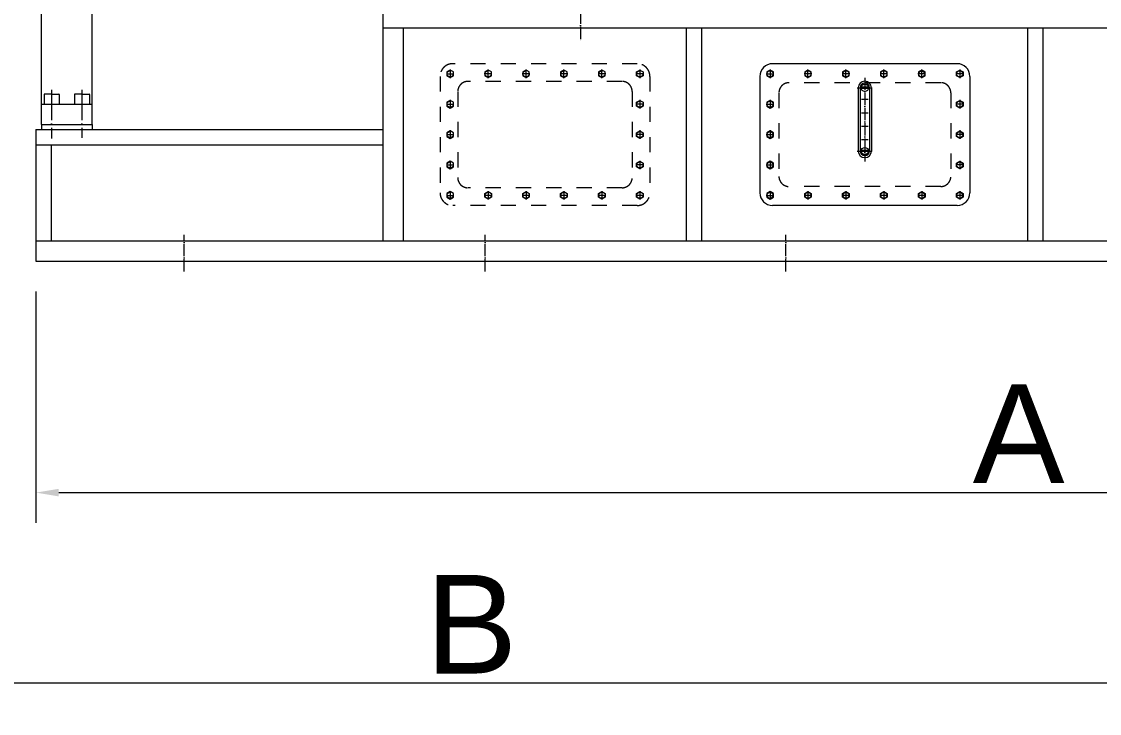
# Model space of a CAD drawing. Header units: millimetres. Extents: x 907 to 806139, y 2004 to 615514.
# Drawn here: x 630865 to 684997, y 248712 to 283430 of the extents above; entities that cross this region are included whole.
import ezdxf

# ---------------------------------------------------------------- set-up
doc = ezdxf.new("R2010")
doc.units = ezdxf.units.MM
doc.header["$LTSCALE"] = 25.4
doc.linetypes.add('ACAD_ISO04W100', pattern=[30, 24, -3, 0, -3])
doc.linetypes.add('EB_DASH', pattern=[6, 3, -3])
doc.layers.get('Defpoints').update_dxf_attribs({"lineweight": 5})
doc.styles.add('Roman', font='arial.ttf')
doc.styles.get("Standard").update_dxf_attribs({"font": 'arial.ttf'})
doc.dimstyles.new('ISO-25', dxfattribs={"dimscale": 30, "dimtxt": 38.1, "dimasz": 38.1, "dimexe": 50.8, "dimexo": 50.8, "dimgap": 15.875, "dimtad": 1, "dimtih": 1, "dimtoh": 1, "dimdec": 1, "dimlfac": 0.03937, "dimdsep": 46, "dimtxsty": 'Standard', "dimcen": 63.5, "dimclrd": 7, "dimclre": 7, "dimclrt": 7, "dimadec": 0, "dimazin": 0, "dimtfac": 1, "dimtdec": 1, "dimtmove": 0, "dimatfit": 3, "dimfxl": 25.4, "dimlwd": 5, "dimlwe": 5, "dimarcsym": 0})

# ---------------------------------------------------------------- blocks, each defined once
blk = doc.blocks.new('*D149')
at = {"color": 7, "linetype": 'Continuous', "lineweight": 5, "transparency": 16777216}
for p, q in [((631586, 269884), (631586, 258269)), ((730296, 269884), (730296, 258269)), ((632729, 259793), (729153, 259793))]:
    blk.add_line(p, q, dxfattribs=at)
at = {"color": 7, "transparency": 16777216}
for points in [[(632729, 259983), (632729, 259602), (631586, 259793)], [(729153, 259983), (729153, 259602), (730296, 259793)]]:
    blk.add_solid(points, dxfattribs=at)
at = {"layer": 'Defpoints', "color": 0, "transparency": 16777216}
for p in [(631586, 271408), (730296, 271408), (730296, 259793)]:
    blk.add_point(p, dxfattribs=at)
at = {"color": 7, "lineweight": 5, "transparency": 16777216, "insert": (680941, 262746), "char_height": 4953, "attachment_point": 5, "style": 'Roman'}
blk.add_mtext('A', dxfattribs=at)
blk = doc.blocks.new('*D153')
at = {"color": 7, "linetype": 'Continuous', "lineweight": 5, "transparency": 16777216}
for p, q in [((740075, 288553), (740075, 248712)), ((566828, 279642), (566828, 248712)), ((738932, 250236), (567971, 250236))]:
    blk.add_line(p, q, dxfattribs=at)
at = {"color": 7, "transparency": 16777216}
for points in [[(567971, 250426), (567971, 250045), (566828, 250236)], [(738932, 250426), (738932, 250045), (740075, 250236)]]:
    blk.add_solid(points, dxfattribs=at)
at = {"layer": 'Defpoints', "color": 0, "transparency": 16777216}
for p in [(740075, 290077), (566828, 281166), (566828, 250236)]:
    blk.add_point(p, dxfattribs=at)
at = {"color": 7, "lineweight": 5, "transparency": 16777216, "insert": (653452, 253189), "char_height": 4953, "attachment_point": 5, "style": 'Roman'}
blk.add_mtext('B', dxfattribs=at)

msp = doc.modelspace()

# ---------------------------------------------------------------- linework, layer by layer
at = {"color": 7, "lineweight": 5}
for p, q in [((631865.99, 278266.06), (631865.99, 290690.2)), ((634405.99, 278266.06), (634405.99, 290690.2)), ((649022.73, 272424.06), (649022.73, 284108.06)), ((730296.32, 283092.06), (649022.73, 283092.06)), ((650038.73, 272424.06), (650038.73, 283092.06)), ((664264.66, 272424.06), (664264.66, 283092.06)), ((665026.66, 272424.06), (665026.66, 283092.06)), ((681408.94, 272424.06), (681408.94, 283092.06)), ((682170.94, 272424.06), (682170.94, 283092.06)), ((677853.3, 281314.06), (668582.3, 281314.06)), ((667947.3, 280679.06), (667947.3, 274837.06)), ((678488.3, 280679.06), (678488.3, 274837.06)), ((672887.6, 280107.44), (672887.6, 276932.44)), ((672987.31, 280107.44), (672987.31, 276932.44)), ((673399.28, 280137.61), (673036.31, 280137.61)), ((673399.28, 280077.27), (673036.31, 280077.27)), ((673448.28, 280107.44), (673448.28, 276932.44)), ((673548, 280107.44), (673548, 276932.44)), ((631992.99, 279764.66), (631992.99, 279282.06)), ((632373.99, 279790.06), (632018.39, 279790.06)), ((632373.99, 279790.06), (632729.59, 279790.06)), ((632754.99, 279764.66), (632754.99, 279282.06)), ((633516.99, 279764.66), (633516.99, 279282.06)), ((633897.99, 279790.06), (633542.39, 279790.06)), ((633897.99, 279790.06), (634253.59, 279790.06)), ((634278.99, 279764.66), (634278.99, 279282.06)), ((673055.86, 279535.94), (673379.74, 279535.94)), ((631865.99, 279282.06), (634405.99, 279282.06)), ((673055.86, 278858.61), (673379.74, 278858.61)), ((631865.99, 278266.06), (634405.99, 278266.06)), ((631865.99, 278266.06), (631865.99, 278012.06)), ((634405.99, 278266.06), (634405.99, 278012.06)), ((631585.63, 278012.06), (649022.73, 278012.06)), ((631585.63, 278012.06), (631585.63, 271408.06)), ((673055.86, 278181.27), (673379.74, 278181.27)), ((631585.63, 277250.06), (649022.73, 277250.06)), ((632347.63, 277250.06), (632347.63, 272424.06)), ((673055.86, 277503.94), (673379.74, 277503.94)), ((673399.28, 276962.61), (673036.31, 276962.61)), ((673399.28, 276902.27), (673036.31, 276902.27)), ((677853.3, 274202.06), (668582.3, 274202.06)), ((631585.63, 272424.06), (730296.32, 272424.06)), ((631585.63, 271408.06), (730296.32, 271408.06))]:
    msp.add_line(p, q, dxfattribs=at)
at = {"color": 7, "linetype": 'ACAD_ISO04W100', "lineweight": 5}
for p, q in [((658942.39, 285445.77), (658942.39, 282433.49)), ((668455.3, 281021.42), (668455.3, 280593.83)), ((670360.3, 280592.26), (670360.3, 281019.85)), ((672265.3, 280592.26), (672265.3, 281019.85)), ((674170.3, 280592.26), (674170.3, 281019.85)), ((676075.3, 280590.69), (676075.3, 281018.28)), ((676075.3, 280661.21), (676075.3, 280950.9)), ((677980.3, 281021.42), (677980.3, 280593.83)), ((668264.8, 280806.06), (668645.8, 280806.06)), ((670550.8, 280807.63), (670169.8, 280807.63)), ((672455.8, 280807.63), (672074.8, 280807.63)), ((673217.8, 280612.63), (673217.8, 276406.78)), ((674360.8, 280807.63), (673979.8, 280807.63)), ((676265.8, 280806.06), (675884.8, 280806.06)), ((676220.14, 280806.06), (675930.45, 280806.06)), ((678170.8, 280806.06), (677789.8, 280806.06)), ((672834.97, 280107.44), (673597.94, 280107.44)), ((668455.3, 279497.42), (668455.3, 279069.83)), ((668455.3, 279426.9), (668455.3, 279137.21)), ((677980.3, 279497.42), (677980.3, 279069.83)), ((677980.3, 279426.9), (677980.3, 279137.21)), ((668264.8, 279282.06), (668645.8, 279282.06)), ((668310.45, 279282.06), (668600.14, 279282.06)), ((678170.8, 279282.06), (677789.8, 279282.06)), ((678125.14, 279282.06), (677835.45, 279282.06)), ((668264.8, 277758.06), (668645.8, 277758.06)), ((668310.45, 277758.06), (668600.14, 277758.06)), ((668455.3, 277973.42), (668455.3, 277545.83)), ((668455.3, 277902.9), (668455.3, 277613.21)), ((678170.8, 277758.06), (677789.8, 277758.06)), ((678125.14, 277758.06), (677835.45, 277758.06)), ((677980.3, 277973.42), (677980.3, 277545.83)), ((677980.3, 277902.9), (677980.3, 277613.21)), ((672834.97, 276932.44), (673597.94, 276932.44)), ((668264.8, 276234.06), (668645.8, 276234.06)), ((668310.45, 276234.06), (668600.14, 276234.06)), ((668455.3, 276449.42), (668455.3, 276021.83)), ((668455.3, 276378.9), (668455.3, 276089.21)), ((678170.8, 276234.06), (677789.8, 276234.06)), ((678125.14, 276234.06), (677835.45, 276234.06)), ((677980.3, 276449.42), (677980.3, 276021.83)), ((677980.3, 276378.9), (677980.3, 276089.21)), ((668264.8, 274710.06), (668645.8, 274710.06)), ((668310.45, 274710.06), (668600.14, 274710.06)), ((668455.3, 274925.42), (668455.3, 274497.83)), ((668455.3, 274854.9), (668455.3, 274565.21)), ((670550.8, 274708.49), (670169.8, 274708.49)), ((670360.3, 274923.85), (670360.3, 274496.26)), ((672455.8, 274708.49), (672074.8, 274708.49)), ((672265.3, 274923.85), (672265.3, 274496.26)), ((674360.8, 274708.49), (673979.8, 274708.49)), ((674170.3, 274923.85), (674170.3, 274496.26)), ((676265.8, 274710.06), (675884.8, 274710.06)), ((676220.14, 274710.06), (675930.45, 274710.06)), ((676075.3, 274925.42), (676075.3, 274497.83)), ((676075.3, 274854.9), (676075.3, 274565.21)), ((678170.8, 274710.06), (677789.8, 274710.06)), ((678125.14, 274710.06), (677835.45, 274710.06)), ((677980.3, 274925.42), (677980.3, 274497.83)), ((677980.3, 274854.9), (677980.3, 274565.21)), ((639026.62, 270895.76), (639026.62, 272724.15)), ((654140.83, 270895.76), (654140.83, 272724.15)), ((669255.04, 270895.76), (669255.04, 272724.15))]:
    msp.add_line(p, q, dxfattribs=at)
at = {"color": 7, "linetype": 'EB_DASH', "lineweight": 5, "ltscale": 10}
for p, q in [((652389.19, 281021.42), (652389.19, 280593.83)), ((661787.19, 281314.06), (652516.19, 281314.06)), ((654294.19, 280592.26), (654294.19, 281019.85)), ((656199.19, 280592.26), (656199.19, 281019.85)), ((658104.19, 280592.26), (658104.19, 281019.85)), ((660009.19, 280590.69), (660009.19, 281018.28)), ((660009.19, 280661.21), (660009.19, 280950.9)), ((661914.19, 281021.42), (661914.19, 280593.83)), ((651881.19, 280679.06), (651881.19, 274837.06)), ((652198.69, 280806.06), (652579.69, 280806.06)), ((661025.19, 280425.06), (653278.19, 280425.06)), ((654484.69, 280807.63), (654103.69, 280807.63)), ((656389.69, 280807.63), (656008.69, 280807.63)), ((658294.69, 280807.63), (657913.69, 280807.63)), ((660199.69, 280806.06), (659818.69, 280806.06)), ((660154.04, 280806.06), (659864.35, 280806.06)), ((662104.69, 280806.06), (661723.69, 280806.06)), ((662422.19, 280679.06), (662422.19, 274837.06)), ((652770.19, 279917.06), (652770.19, 275599.06)), ((661533.19, 279917.06), (661533.19, 275599.06)), ((677027.8, 280361.56), (669407.8, 280361.56)), ((652389.19, 279497.42), (652389.19, 279069.83)), ((652389.19, 279426.9), (652389.19, 279137.21)), ((661914.19, 279497.42), (661914.19, 279069.83)), ((661914.19, 279426.9), (661914.19, 279137.21)), ((668899.8, 279853.56), (668899.8, 275662.56)), ((677535.8, 279853.56), (677535.8, 275662.56)), ((652198.69, 279282.06), (652579.69, 279282.06)), ((652244.35, 279282.06), (652534.04, 279282.06)), ((662104.69, 279282.06), (661723.69, 279282.06)), ((662059.04, 279282.06), (661769.35, 279282.06)), ((652198.69, 277758.06), (652579.69, 277758.06)), ((652244.35, 277758.06), (652534.04, 277758.06)), ((652389.19, 277973.42), (652389.19, 277545.83)), ((652389.19, 277902.9), (652389.19, 277613.21)), ((662104.69, 277758.06), (661723.69, 277758.06)), ((662059.04, 277758.06), (661769.35, 277758.06)), ((661914.19, 277973.42), (661914.19, 277545.83)), ((661914.19, 277902.9), (661914.19, 277613.21)), ((652198.69, 276234.06), (652579.69, 276234.06)), ((652244.35, 276234.06), (652534.04, 276234.06)), ((652389.19, 276449.42), (652389.19, 276021.83)), ((652389.19, 276378.9), (652389.19, 276089.21)), ((662104.69, 276234.06), (661723.69, 276234.06)), ((662059.04, 276234.06), (661769.35, 276234.06)), ((661914.19, 276449.42), (661914.19, 276021.83)), ((661914.19, 276378.9), (661914.19, 276089.21)), ((661025.19, 275091.06), (653278.19, 275091.06)), ((677027.8, 275154.56), (669407.8, 275154.56)), ((652198.69, 274710.06), (652579.69, 274710.06)), ((652244.35, 274710.06), (652534.04, 274710.06)), ((652389.19, 274925.42), (652389.19, 274497.83)), ((652389.19, 274854.9), (652389.19, 274565.21)), ((654484.69, 274708.49), (654103.69, 274708.49)), ((654294.19, 274923.85), (654294.19, 274496.26)), ((656389.69, 274708.49), (656008.69, 274708.49)), ((656199.19, 274923.85), (656199.19, 274496.26)), ((658294.69, 274708.49), (657913.69, 274708.49)), ((658104.19, 274923.85), (658104.19, 274496.26)), ((660199.69, 274710.06), (659818.69, 274710.06)), ((660154.04, 274710.06), (659864.35, 274710.06)), ((660009.19, 274925.42), (660009.19, 274497.83)), ((660009.19, 274854.9), (660009.19, 274565.21)), ((662104.69, 274710.06), (661723.69, 274710.06)), ((662059.04, 274710.06), (661769.35, 274710.06)), ((661914.19, 274925.42), (661914.19, 274497.83)), ((661914.19, 274854.9), (661914.19, 274565.21)), ((661787.19, 274202.06), (652516.19, 274202.06))]:
    msp.add_line(p, q, dxfattribs=at)
at = {"color": 7, "linetype": 'ACAD_ISO04W100', "lineweight": 5, "ltscale": 2.5}
for p, q in [((632373.99, 280007), (632373.99, 277567.2)), ((633897.99, 280007), (633897.99, 277596.04))]:
    msp.add_line(p, q, dxfattribs=at)
at = {"color": 7, "linetype": 'EB_DASH', "lineweight": 5, "ltscale": 10}
for points in [[(652389.19, 280615.56), (652554.17, 280710.81), (652554.17, 280901.31), (652389.19, 280996.56), (652224.21, 280901.31), (652224.21, 280710.81)], [(654294.19, 280998.13), (654129.21, 280902.88), (654129.21, 280712.38), (654294.19, 280617.13), (654459.17, 280712.38), (654459.17, 280902.88)], [(656199.19, 280998.13), (656034.21, 280902.88), (656034.21, 280712.38), (656199.19, 280617.13), (656364.17, 280712.38), (656364.17, 280902.88)], [(658104.19, 280998.13), (657939.21, 280902.88), (657939.21, 280712.38), (658104.19, 280617.13), (658269.17, 280712.38), (658269.17, 280902.88)], [(660009.19, 280996.56), (659844.21, 280901.31), (659844.21, 280710.81), (660009.19, 280615.56), (660174.17, 280710.81), (660174.17, 280901.31)], [(661914.19, 280615.56), (661749.21, 280710.81), (661749.21, 280901.31), (661914.19, 280996.56), (662079.17, 280901.31), (662079.17, 280710.81)], [(652389.19, 279091.56), (652554.17, 279186.81), (652554.17, 279377.31), (652389.19, 279472.56), (652224.21, 279377.31), (652224.21, 279186.81)], [(661914.19, 279091.56), (661749.21, 279186.81), (661749.21, 279377.31), (661914.19, 279472.56), (662079.17, 279377.31), (662079.17, 279186.81)], [(652389.19, 277567.56), (652554.17, 277662.81), (652554.17, 277853.31), (652389.19, 277948.56), (652224.21, 277853.31), (652224.21, 277662.81)], [(661914.19, 277567.56), (661749.21, 277662.81), (661749.21, 277853.31), (661914.19, 277948.56), (662079.17, 277853.31), (662079.17, 277662.81)], [(652389.19, 276043.56), (652554.17, 276138.81), (652554.17, 276329.31), (652389.19, 276424.56), (652224.21, 276329.31), (652224.21, 276138.81)], [(661914.19, 276043.56), (661749.21, 276138.81), (661749.21, 276329.31), (661914.19, 276424.56), (662079.17, 276329.31), (662079.17, 276138.81)], [(652389.19, 274519.56), (652554.17, 274614.81), (652554.17, 274805.31), (652389.19, 274900.56), (652224.21, 274805.31), (652224.21, 274614.81)], [(654294.19, 274517.99), (654129.21, 274613.24), (654129.21, 274803.74), (654294.19, 274898.99), (654459.17, 274803.74), (654459.17, 274613.24)], [(656199.19, 274517.99), (656034.21, 274613.24), (656034.21, 274803.74), (656199.19, 274898.99), (656364.17, 274803.74), (656364.17, 274613.24)], [(658104.19, 274517.99), (657939.21, 274613.24), (657939.21, 274803.74), (658104.19, 274898.99), (658269.17, 274803.74), (658269.17, 274613.24)], [(660009.19, 274519.56), (659844.21, 274614.81), (659844.21, 274805.31), (660009.19, 274900.56), (660174.17, 274805.31), (660174.17, 274614.81)], [(661914.19, 274519.56), (661749.21, 274614.81), (661749.21, 274805.31), (661914.19, 274900.56), (662079.17, 274805.31), (662079.17, 274614.81)]]:
    msp.add_lwpolyline(points, close=True, dxfattribs=at)
at = {"color": 7, "lineweight": 5}
for points in [[(668455.3, 280615.56), (668620.27, 280710.81), (668620.27, 280901.31), (668455.3, 280996.56), (668290.32, 280901.31), (668290.32, 280710.81)], [(670360.3, 280998.13), (670195.32, 280902.88), (670195.32, 280712.38), (670360.3, 280617.13), (670525.27, 280712.38), (670525.27, 280902.88)], [(672265.3, 280998.13), (672100.32, 280902.88), (672100.32, 280712.38), (672265.3, 280617.13), (672430.27, 280712.38), (672430.27, 280902.88)], [(674170.3, 280998.13), (674005.32, 280902.88), (674005.32, 280712.38), (674170.3, 280617.13), (674335.27, 280712.38), (674335.27, 280902.88)], [(676075.3, 280996.56), (675910.32, 280901.31), (675910.32, 280710.81), (676075.3, 280615.56), (676240.27, 280710.81), (676240.27, 280901.31)], [(677980.3, 280615.56), (677815.32, 280710.81), (677815.32, 280901.31), (677980.3, 280996.56), (678145.27, 280901.31), (678145.27, 280710.81)], [(668455.3, 279091.56), (668620.27, 279186.81), (668620.27, 279377.31), (668455.3, 279472.56), (668290.32, 279377.31), (668290.32, 279186.81)], [(677980.3, 279091.56), (677815.32, 279186.81), (677815.32, 279377.31), (677980.3, 279472.56), (678145.27, 279377.31), (678145.27, 279186.81)], [(668455.3, 277567.56), (668620.27, 277662.81), (668620.27, 277853.31), (668455.3, 277948.56), (668290.32, 277853.31), (668290.32, 277662.81)], [(677980.3, 277567.56), (677815.32, 277662.81), (677815.32, 277853.31), (677980.3, 277948.56), (678145.27, 277853.31), (678145.27, 277662.81)], [(668455.3, 276043.56), (668620.27, 276138.81), (668620.27, 276329.31), (668455.3, 276424.56), (668290.32, 276329.31), (668290.32, 276138.81)], [(677980.3, 276043.56), (677815.32, 276138.81), (677815.32, 276329.31), (677980.3, 276424.56), (678145.27, 276329.31), (678145.27, 276138.81)], [(668455.3, 274519.56), (668620.27, 274614.81), (668620.27, 274805.31), (668455.3, 274900.56), (668290.32, 274805.31), (668290.32, 274614.81)], [(670360.3, 274517.99), (670195.32, 274613.24), (670195.32, 274803.74), (670360.3, 274898.99), (670525.27, 274803.74), (670525.27, 274613.24)], [(672265.3, 274517.99), (672100.32, 274613.24), (672100.32, 274803.74), (672265.3, 274898.99), (672430.27, 274803.74), (672430.27, 274613.24)], [(674170.3, 274517.99), (674005.32, 274613.24), (674005.32, 274803.74), (674170.3, 274898.99), (674335.27, 274803.74), (674335.27, 274613.24)], [(676075.3, 274519.56), (675910.32, 274614.81), (675910.32, 274805.31), (676075.3, 274900.56), (676240.27, 274805.31), (676240.27, 274614.81)], [(677980.3, 274519.56), (677815.32, 274614.81), (677815.32, 274805.31), (677980.3, 274900.56), (678145.27, 274805.31), (678145.27, 274614.81)]]:
    msp.add_lwpolyline(points, close=True, dxfattribs=at)
at = {"color": 7, "linetype": 'EB_DASH', "lineweight": 5, "ltscale": 10}
for centre in [(652389.19, 280807.63), (654294.19, 280806.06), (656199.19, 280806.06), (658104.19, 280806.06), (660009.19, 280804.49), (661914.19, 280807.63), (652389.19, 279283.63), (661914.19, 279283.63), (652389.19, 277759.63), (661914.19, 277759.63), (652389.19, 276235.63), (661914.19, 276235.63), (652389.19, 274711.63), (654294.19, 274710.06), (656199.19, 274710.06), (658104.19, 274710.06), (660009.19, 274711.63), (661914.19, 274711.63)]:
    msp.add_circle(centre, 156.32, dxfattribs=at)
at = {"color": 7, "lineweight": 5}
for centre, radius in [((668455.3, 280807.63), 156.32), ((670360.3, 280806.06), 156.32), ((672265.3, 280806.06), 156.32), ((674170.3, 280806.06), 156.32), ((676075.3, 280804.49), 156.32), ((677980.3, 280807.63), 156.32), ((673217.8, 280107.44), 183.98), ((668455.3, 279283.63), 156.32), ((677980.3, 279283.63), 156.32), ((668455.3, 277759.63), 156.32), ((677980.3, 277759.63), 156.32), ((673217.8, 276932.44), 183.98), ((668455.3, 276235.63), 156.32), ((677980.3, 276235.63), 156.32), ((668455.3, 274711.63), 156.32), ((670360.3, 274710.06), 156.32), ((672265.3, 274710.06), 156.32), ((674170.3, 274710.06), 156.32), ((676075.3, 274711.63), 156.32), ((677980.3, 274711.63), 156.32)]:
    msp.add_circle(centre, radius, dxfattribs=at)
at = {"color": 7, "linetype": 'EB_DASH', "lineweight": 5, "ltscale": 10}
for centre, radius, start, end in [((652516.19, 280679.06), 635, 90, 180), ((661787.19, 280679.06), 635, 0, 90), ((653278.19, 279917.06), 508, 90, 180), ((661025.19, 279917.06), 508, 0, 90), ((669407.8, 279853.56), 508, 90, 180), ((677027.8, 279853.56), 508, 0, 90), ((653278.19, 275599.06), 508, 180, 270), ((661025.19, 275599.06), 508, 270, 0), ((669407.8, 275662.56), 508, 180, 270), ((677027.8, 275662.56), 508, 270, 0), ((652516.19, 274837.06), 635, 180, 270), ((661787.19, 274837.06), 635, 270, 0)]:
    msp.add_arc(centre, radius, start, end, dxfattribs=at)
at = {"color": 7, "lineweight": 5}
for centre, radius, start, end in [((668582.3, 280679.06), 635, 90, 180), ((677853.3, 280679.06), 635, 0, 90), ((673217.8, 280107.44), 330.2, 0, 180), ((673217.8, 280107.44), 230.49, 0, 180), ((632018.39, 279764.66), 25.4, 90, 180), ((632729.59, 279764.66), 25.4, 0, 90), ((633542.39, 279764.66), 25.4, 90, 180), ((634253.59, 279764.66), 25.4, 0, 90), ((673217.8, 276932.44), 330.2, 180, 0), ((673217.8, 276932.44), 230.49, 180, 0), ((668582.3, 274837.06), 635, 180, 270), ((677853.3, 274837.06), 635, 270, 0)]:
    msp.add_arc(centre, radius, start, end, dxfattribs=at)

# ---------------------------------------------------------------- dimensions: what is measured, and where the dimension line sits
dim = msp.add_linear_dim(base=(566828.13, 250235.77), p1=(740075.36, 290076.95), p2=(566828.13, 281166.33), angle=180, text='B', dimstyle='ISO-25', override={"dimscale": 30, "dimtxt": 165.1, "dimpost": '\\X', "dimtxsty": 'Roman', "dimtmove": 1}, dxfattribs=at)
dim.commit()
dim.dimension.update_dxf_attribs({"geometry": '*D153', "text_midpoint": (653451.75, 250235.77), "dimtype": 160})
dim = msp.add_linear_dim(base=(730296.32, 259792.98), p1=(631585.63, 271408.06), p2=(730296.32, 271408.06), angle=180, text='A', dimstyle='ISO-25', override={"dimscale": 30, "dimtxt": 165.1, "dimpost": '\\X', "dimtxsty": 'Roman', "dimtmove": 1}, dxfattribs=at)
dim.commit()
dim.dimension.update_dxf_attribs({"geometry": '*D149', "text_midpoint": (680940.97, 262745.73)})

doc.saveas('drawing.dxf')
